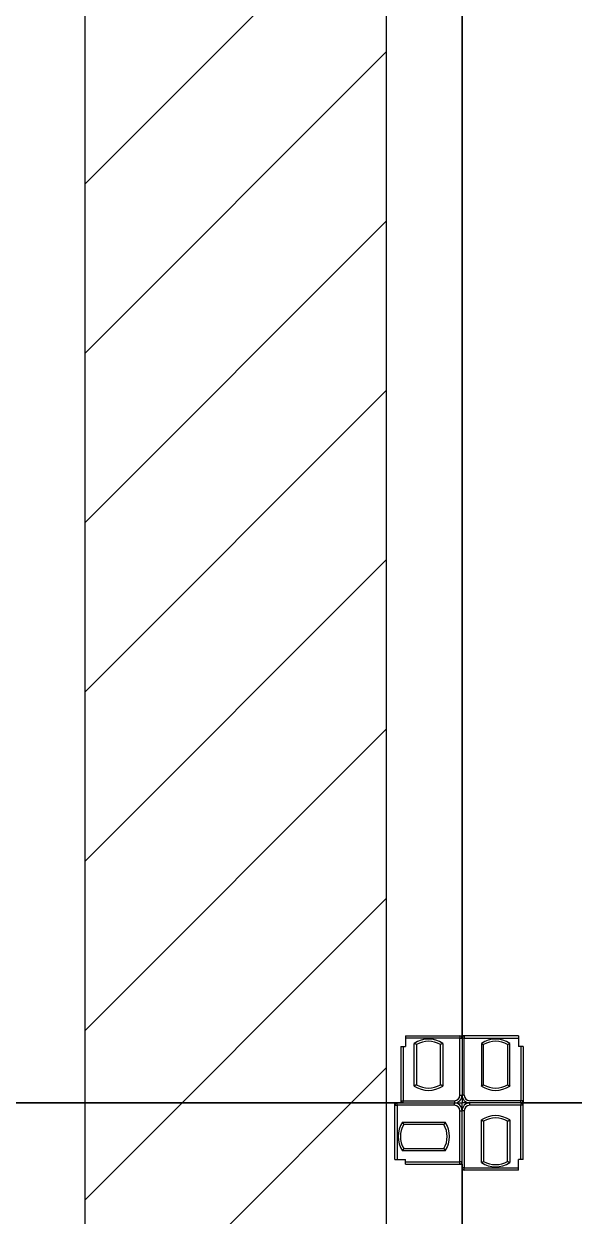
# Model space of a CAD drawing. Header units: millimetres. Extents: x 2448621 to 2484291, y -423869 to -398639.
# Drawn here: x 2479604.2 to 2479648, y -401234.4 to -401139.5 of the extents above; entities that cross this region are included whole.
import ezdxf

# ---------------------------------------------------------------- set-up
doc = ezdxf.new("R2010")
doc.units = ezdxf.units.MM
doc.header["$LTSCALE"] = 30
doc.layers.add('DIM-SCALE', color=7, linetype='Continuous')
doc.styles.add('Arial', font='arial.ttf')
doc.dimstyles.new('일반도면_0050', dxfattribs={"dimtxt": 200, "dimasz": 200, "dimexe": 50, "dimexo": 250, "dimgap": 75, "dimtad": 1, "dimdec": 0, "dimzin": 0, "dimdsep": 46, "dimtxsty": 'Arial', "dimcen": -250, "dimclrd": 7, "dimclre": 7, "dimclrt": 2, "dimadec": 0, "dimazin": 0, "dimtfac": 1, "dimtdec": 0, "dimtix": 1, "dimtmove": 2, "dimatfit": 3, "dimfxl": 1, "dimtolj": 1, "dimtzin": 0, "dimarcsym": 0})

# ---------------------------------------------------------------- blocks, each defined once
blk = doc.blocks.new('KEY PLAN_NEW')
h = blk.add_hatch()
h.set_pattern_fill('ANSI31', color=253, scale=2)
h.set_pattern_definition([(45, (-1396.921, -1800.0236), (-4.490128, 4.490128), [])])
edge = h.paths.add_edge_path()
edge.add_line((-2006.862, -1075.944), (-2006.862, -1091.944))
edge.add_line((-2006.862, -1091.944), (-2067.862, -1091.944))
edge.add_line((-2067.862, -1091.944), (-2067.862, -1375.944))
edge.add_line((-2067.862, -1375.944), (-2006.862, -1375.944))
edge.add_line((-2006.862, -1375.944), (-2006.862, -1391.944))
edge.add_line((-2006.862, -1391.944), (-2007.862, -1391.944))
edge.add_line((-2007.862, -1391.944), (-2007.862, -1488.944))
edge.add_line((-2007.862, -1488.944), (-2008.306, -1488.944))
edge.add_arc((-2028.716, -1493.497), 20.912, 12.57767, 76.57873)
edge.add_line((-2023.862, -1473.157), (-2023.862, -1391.944))
edge.add_line((-2023.862, -1391.944), (-2247.862, -1391.944))
edge.add_line((-2247.862, -1391.944), (-2247.862, -1488.944))
edge.add_line((-2247.862, -1488.944), (-2263.862, -1488.944))
edge.add_line((-2263.862, -1488.944), (-2263.862, -1452.184))
edge.add_line((-2263.862, -1452.184), (-2549.862, -1452.184))
edge.add_line((-2549.862, -1452.184), (-2549.862, -1488.944))
edge.add_line((-2549.862, -1488.944), (-2565.862, -1488.944))
edge.add_line((-2565.862, -1488.944), (-2565.862, -1427.944))
edge.add_line((-2565.862, -1427.944), (-2720.862, -1427.944))
edge.add_line((-2720.862, -1427.944), (-2720.862, -1411.944))
edge.add_line((-2720.862, -1411.944), (-2623.862, -1411.944))
edge.add_line((-2623.862, -1411.944), (-2623.862, -1075.944))
edge.add_line((-2623.862, -1075.944), (-2563.862, -1075.944))
edge.add_line((-2563.862, -1075.944), (-2563.862, -1071.944))
edge.add_line((-2563.862, -1071.944), (-2547.862, -1071.944))
edge.add_line((-2547.862, -1071.944), (-2547.862, -1091.944))
edge.add_line((-2547.862, -1091.944), (-2607.862, -1091.944))
edge.add_line((-2607.862, -1091.944), (-2607.862, -1411.944))
edge.add_line((-2607.862, -1411.944), (-2549.862, -1411.944))
edge.add_line((-2549.862, -1411.944), (-2549.862, -1436.184))
edge.add_line((-2549.862, -1436.184), (-2263.862, -1436.184))
edge.add_line((-2263.862, -1436.184), (-2263.862, -1375.944))
edge.add_line((-2263.862, -1375.944), (-2083.862, -1375.944))
edge.add_line((-2083.862, -1375.944), (-2083.862, -1075.944))
edge.add_line((-2083.862, -1075.944), (-2006.862, -1075.944))
at = {"color": 253}
for p, q in [((-2623.862, -1411.944, 46), (-2623.862, -1075.944, 46)), ((-2603.862, -1075.504, 46), (-2603.862, -1368.384, 46)), ((-2603.862, -1368.384, 46), (-2603.862, -1075.504, 46)), ((-2607.862, -1411.944, 46), (-2607.862, -1091.944, 46)), ((-2606.862, -1368.384, 46), (-2606.862, -1368.944, 46)), ((-2603.862, -1368.384, 46), (-2603.862, -1371.944, 46)), ((-2603.862, -1368.384, 46), (-2603.862, -1371.944, 46)), ((-2600.862, -1368.384, 46), (-2600.862, -1368.944, 46)), ((-2607.102, -1368.944, 46), (-2606.862, -1368.944, 46)), ((-2600.622, -1368.944, 46), (-2600.862, -1368.944, 46)), ((-2720.302, -1371.944, 46), (-2607.422, -1371.944, 46)), ((-2607.102, -1371.944, 46), (-2660.622, -1371.944, 46)), ((-2607.422, -1371.944, 46), (-2603.862, -1371.944, 46)), ((-2607.102, -1371.944, 46), (-2603.862, -1371.944, 46)), ((-2603.862, -1375.184, 46), (-2603.862, -1371.944, 46)), ((-2603.862, -1375.504, 46), (-2603.862, -1371.944, 46)), ((-2600.622, -1371.944, 46), (-2603.862, -1371.944, 46)), ((-2600.622, -1371.944, 46), (-2603.862, -1371.944, 46)), ((-2600.622, -1371.944, 46), (-2547.102, -1371.944, 46)), ((-2547.102, -1371.944, 46), (-2600.622, -1371.944, 46)), ((-2607.422, -1374.944, 46), (-2606.862, -1374.944, 46)), ((-2606.862, -1375.184, 46), (-2606.862, -1374.944, 46)), ((-2603.862, -1375.184, 46), (-2603.862, -1428.704, 46)), ((-2600.622, -1374.944, 46), (-2600.862, -1374.944, 46)), ((-2600.862, -1375.504, 46), (-2600.862, -1374.944, 46)), ((-2603.862, -1488.384, 46), (-2603.862, -1375.504, 46))]:
    blk.add_line(p, q, dxfattribs=at)
at = {"color": 253, "linetype": 'Continuous'}
for p, q in [((-2606.862, -1368.384, 46), (-2603.862, -1368.384, 46)), ((-2603.982, -1368.504, 46), (-2606.862, -1368.504, 46)), ((-2606.397, -1371.045, 46), (-2606.397, -1368.782, 46)), ((-2606.277, -1368.849, 46), (-2606.277, -1370.979, 46)), ((-2605.007, -1370.979, 46), (-2605.007, -1368.849, 46)), ((-2604.887, -1368.782, 46), (-2604.887, -1371.045, 46)), ((-2603.982, -1368.384, 46), (-2603.982, -1368.504, 46)), ((-2603.982, -1368.504, 46), (-2603.862, -1368.504, 46)), ((-2603.982, -1371.534, 46), (-2603.982, -1368.504, 46)), ((-2600.862, -1368.384, 46), (-2603.862, -1368.384, 46)), ((-2603.742, -1368.504, 46), (-2603.862, -1368.504, 46)), ((-2603.742, -1368.384, 46), (-2603.742, -1368.504, 46)), ((-2603.742, -1368.504, 46), (-2600.862, -1368.504, 46)), ((-2603.742, -1371.534, 46), (-2603.742, -1368.504, 46)), ((-2602.837, -1368.782, 46), (-2602.837, -1371.045, 46)), ((-2602.717, -1370.979, 46), (-2602.717, -1368.849, 46)), ((-2601.447, -1368.849, 46), (-2601.447, -1370.979, 46)), ((-2601.327, -1371.045, 46), (-2601.327, -1368.782, 46)), ((-2607.102, -1368.944, 46), (-2607.102, -1371.944, 46)), ((-2606.982, -1368.944, 46), (-2606.982, -1371.824, 46)), ((-2600.742, -1368.944, 46), (-2600.742, -1371.824, 46)), ((-2600.622, -1368.944, 46), (-2600.622, -1371.944, 46)), ((-2607.422, -1374.944, 46), (-2607.422, -1371.944, 46)), ((-2607.302, -1372.064, 46), (-2607.302, -1371.944, 46)), ((-2607.102, -1371.824, 46), (-2606.982, -1371.824, 46)), ((-2606.982, -1371.944, 46), (-2606.982, -1371.824, 46)), ((-2606.982, -1371.824, 46), (-2604.272, -1371.824, 46)), ((-2604.272, -1371.824, 46), (-2604.272, -1371.944, 46)), ((-2604.272, -1372.064, 46), (-2604.272, -1371.944, 46)), ((-2603.982, -1371.534, 46), (-2603.862, -1371.534, 46)), ((-2603.982, -1371.824, 46), (-2603.982, -1371.823, 46)), ((-2603.982, -1371.824, 46), (-2603.982, -1371.824, 46)), ((-2603.742, -1371.534, 46), (-2603.862, -1371.534, 46)), ((-2600.742, -1371.824, 46), (-2603.452, -1371.824, 46)), ((-2603.452, -1372.064, 46), (-2603.452, -1371.944, 46)), ((-2600.742, -1371.944, 46), (-2600.742, -1371.824, 46)), ((-2600.622, -1371.824, 46), (-2600.742, -1371.824, 46)), ((-2600.742, -1371.944, 46), (-2600.742, -1372.064, 46)), ((-2600.622, -1374.944, 46), (-2600.622, -1371.944, 46)), ((-2607.422, -1372.064, 46), (-2607.302, -1372.064, 46)), ((-2607.302, -1372.064, 46), (-2607.302, -1374.944, 46)), ((-2604.272, -1372.064, 46), (-2607.302, -1372.064, 46)), ((-2603.982, -1372.064, 46), (-2603.982, -1372.064, 46)), ((-2603.982, -1372.064, 46), (-2603.982, -1372.064, 46)), ((-2603.982, -1372.354, 46), (-2603.862, -1372.354, 46)), ((-2603.982, -1375.064, 46), (-2603.982, -1372.354, 46)), ((-2603.742, -1372.354, 46), (-2603.862, -1372.354, 46)), ((-2603.742, -1372.064, 46), (-2603.742, -1372.064, 46)), ((-2603.742, -1372.064, 46), (-2603.742, -1372.064, 46)), ((-2603.742, -1372.354, 46), (-2603.742, -1375.384, 46)), ((-2600.742, -1372.064, 46), (-2603.452, -1372.064, 46)), ((-2600.622, -1372.064, 46), (-2600.742, -1372.064, 46)), ((-2600.742, -1374.944, 46), (-2600.742, -1372.064, 46)), ((-2607.023, -1372.969, 46), (-2604.761, -1372.969, 46)), ((-2604.827, -1373.089, 46), (-2606.957, -1373.089, 46)), ((-2602.837, -1375.105, 46), (-2602.837, -1372.842, 46)), ((-2602.717, -1372.909, 46), (-2602.717, -1375.039, 46)), ((-2601.447, -1375.039, 46), (-2601.447, -1372.909, 46)), ((-2601.327, -1372.842, 46), (-2601.327, -1375.105, 46)), ((-2604.761, -1374.479, 46), (-2607.023, -1374.479, 46)), ((-2606.957, -1374.359, 46), (-2604.827, -1374.359, 46)), ((-2606.862, -1375.064, 46), (-2603.982, -1375.064, 46)), ((-2606.862, -1375.184, 46), (-2603.862, -1375.184, 46)), ((-2603.862, -1375.064, 46), (-2603.982, -1375.064, 46)), ((-2603.982, -1375.184, 46), (-2603.982, -1375.064, 46)), ((-2603.742, -1375.384, 46), (-2603.862, -1375.384, 46)), ((-2600.862, -1375.504, 46), (-2603.862, -1375.504, 46)), ((-2603.742, -1375.504, 46), (-2603.742, -1375.384, 46)), ((-2603.742, -1375.384, 46), (-2600.862, -1375.384, 46))]:
    blk.add_line(p, q, dxfattribs=at)
for centre, radius, start, end in [((-2605.642, -1369.914, 46), 1.36, 56.27916, 123.72084), ((-2605.642, -1369.914, 46), 1.24, 59.1964, 120.8036), ((-2603.982, -1368.504, 46), 0.12, 0, 90), ((-2603.742, -1368.504, 46), 0.12, 90, 180), ((-2602.082, -1369.914, 46), 1.36, 56.27916, 123.72084), ((-2602.082, -1369.914, 46), 1.24, 59.1964, 120.8036), ((-2605.642, -1369.914, 46), 1.36, 236.27916, 303.72084), ((-2605.642, -1369.914, 46), 1.24, 239.1964, 300.8036), ((-2602.082, -1369.914, 46), 1.36, 236.27916, 303.72084), ((-2602.082, -1369.914, 46), 1.24, 239.1964, 300.8036), ((-2607.302, -1372.064, 46), 0.12, 90, 180), ((-2606.982, -1371.824, 46), 0.12, 180, 270), ((-2604.272, -1371.534, 46), 0.41, 270, 0), ((-2604.272, -1371.534, 46), 0.29, 270, 0), ((-2604.272, -1372.354, 46), 0.41, 0, 90), ((-2603.452, -1371.534, 46), 0.41, 180, 270), ((-2603.452, -1372.354, 46), 0.41, 90, 180), ((-2603.452, -1371.534, 46), 0.29, 180, 270), ((-2600.742, -1371.824, 46), 0.12, 270, 0), ((-2600.742, -1372.064, 46), 0.12, 0, 90), ((-2604.272, -1372.354, 46), 0.29, 0, 90), ((-2603.452, -1372.354, 46), 0.29, 90, 180), ((-2602.082, -1373.974, 46), 1.36, 56.27916, 123.72084), ((-2605.892, -1373.724, 46), 1.36, 146.27916, 213.72084), ((-2605.892, -1373.724, 46), 1.24, 149.1964, 210.8036), ((-2605.892, -1373.724, 46), 1.24, 329.1964, 30.8036), ((-2605.892, -1373.724, 46), 1.36, 326.27916, 33.72084), ((-2602.082, -1373.974, 46), 1.24, 59.1964, 120.8036), ((-2603.982, -1375.064, 46), 0.12, 270, 0), ((-2602.082, -1373.974, 46), 1.36, 236.27916, 303.72084), ((-2602.082, -1373.974, 46), 1.24, 239.1964, 300.8036), ((-2603.742, -1375.384, 46), 0.12, 180, 270)]:
    blk.add_arc(centre, radius, start, end, dxfattribs=at)
for points, knots in [([(-2606.277, -1368.849, 46), (-2606.277, -1368.848, 46), (-2606.278, -1368.848, 46), (-2606.279, -1368.848, 46), (-2606.28, -1368.847, 46), (-2606.28, -1368.847, 46), (-2606.281, -1368.846, 46), (-2606.281, -1368.846, 46), (-2606.282, -1368.846, 46), (-2606.282, -1368.845, 46), (-2606.284, -1368.844, 46), (-2606.285, -1368.844, 46), (-2606.289, -1368.842, 46), (-2606.291, -1368.841, 46), (-2606.294, -1368.839, 46), (-2606.295, -1368.838, 46), (-2606.296, -1368.838, 46), (-2606.297, -1368.837, 46), (-2606.298, -1368.837, 46), (-2606.299, -1368.836, 46), (-2606.301, -1368.835, 46), (-2606.304, -1368.833, 46), (-2606.309, -1368.83, 46), (-2606.312, -1368.829, 46), (-2606.316, -1368.826, 46), (-2606.318, -1368.826, 46), (-2606.32, -1368.824, 46), (-2606.32, -1368.824, 46), (-2606.322, -1368.823, 46), (-2606.323, -1368.823, 46), (-2606.327, -1368.821, 46), (-2606.33, -1368.819, 46), (-2606.336, -1368.815, 46), (-2606.339, -1368.813, 46), (-2606.346, -1368.81, 46), (-2606.35, -1368.808, 46), (-2606.354, -1368.806, 46), (-2606.355, -1368.805, 46), (-2606.357, -1368.804, 46), (-2606.358, -1368.804, 46), (-2606.36, -1368.802, 46), (-2606.362, -1368.801, 46), (-2606.367, -1368.798, 46), (-2606.371, -1368.796, 46), (-2606.378, -1368.792, 46), (-2606.382, -1368.79, 46), (-2606.387, -1368.787, 46), (-2606.389, -1368.786, 46), (-2606.392, -1368.785, 46), (-2606.394, -1368.784, 46), (-2606.395, -1368.783, 46), (-2606.396, -1368.783, 46), (-2606.396, -1368.783, 46), (-2606.397, -1368.782, 46)], [0, 0, 0, 0, 0.06206, 0.12459, 0.12459, 0.155854, 0.155854, 0.171487, 0.171487, 0.187119, 0.187119, 0.249648, 0.249648, 0.312178, 0.312178, 0.343442, 0.343442, 0.359075, 0.359075, 0.374707, 0.374707, 0.437236, 0.437236, 0.499766, 0.499766, 0.53103, 0.53103, 0.546663, 0.546663, 0.562295, 0.562295, 0.624824, 0.624824, 0.687353, 0.687353, 0.749883, 0.749883, 0.765515, 0.765515, 0.781147, 0.781147, 0.812412, 0.812412, 0.874941, 0.874941, 0.937471, 0.937471, 0.968735, 0.968735, 0.984368, 0.992184, 0.992184, 1, 1, 1, 1]), ([(-2604.887, -1368.782, 46), (-2604.887, -1368.783, 46), (-2604.888, -1368.783, 46), (-2604.889, -1368.783, 46), (-2604.89, -1368.784, 46), (-2604.891, -1368.785, 46), (-2604.894, -1368.786, 46), (-2604.896, -1368.787, 46), (-2604.902, -1368.79, 46), (-2604.905, -1368.792, 46), (-2604.913, -1368.796, 46), (-2604.916, -1368.798, 46), (-2604.922, -1368.801, 46), (-2604.923, -1368.802, 46), (-2604.926, -1368.804, 46), (-2604.927, -1368.804, 46), (-2604.929, -1368.805, 46), (-2604.93, -1368.806, 46), (-2604.934, -1368.808, 46), (-2604.937, -1368.81, 46), (-2604.944, -1368.813, 46), (-2604.947, -1368.815, 46), (-2604.954, -1368.819, 46), (-2604.957, -1368.821, 46), (-2604.961, -1368.823, 46), (-2604.962, -1368.823, 46), (-2604.963, -1368.824, 46), (-2604.964, -1368.824, 46), (-2604.966, -1368.826, 46), (-2604.967, -1368.826, 46), (-2604.972, -1368.829, 46), (-2604.974, -1368.83, 46), (-2604.98, -1368.833, 46), (-2604.982, -1368.835, 46), (-2604.985, -1368.836, 46), (-2604.986, -1368.837, 46), (-2604.987, -1368.837, 46), (-2604.987, -1368.838, 46), (-2604.989, -1368.838, 46), (-2604.99, -1368.839, 46), (-2604.993, -1368.841, 46), (-2604.995, -1368.842, 46), (-2604.998, -1368.844, 46), (-2605, -1368.844, 46), (-2605.001, -1368.845, 46), (-2605.002, -1368.846, 46), (-2605.002, -1368.846, 46), (-2605.002, -1368.846, 46), (-2605.003, -1368.847, 46), (-2605.004, -1368.847, 46), (-2605.005, -1368.848, 46), (-2605.006, -1368.848, 46), (-2605.007, -1368.848, 46), (-2605.007, -1368.849, 46)], [0, 0, 0, 0, 0.00782, 0.00782, 0.015639, 0.031279, 0.031279, 0.062557, 0.062557, 0.125114, 0.125114, 0.187671, 0.187671, 0.21895, 0.21895, 0.234589, 0.234589, 0.250228, 0.250228, 0.312785, 0.312785, 0.375342, 0.375342, 0.437899, 0.437899, 0.453538, 0.453538, 0.469178, 0.469178, 0.500456, 0.500456, 0.563013, 0.563013, 0.62557, 0.62557, 0.641209, 0.641209, 0.656849, 0.656849, 0.688127, 0.688127, 0.750684, 0.750684, 0.813241, 0.813241, 0.828881, 0.828881, 0.84452, 0.84452, 0.875798, 0.875798, 0.938355, 1, 1, 1, 1]), ([(-2602.837, -1368.782, 46), (-2602.836, -1368.783, 46), (-2602.836, -1368.783, 46), (-2602.835, -1368.783, 46), (-2602.834, -1368.784, 46), (-2602.832, -1368.785, 46), (-2602.829, -1368.786, 46), (-2602.827, -1368.787, 46), (-2602.822, -1368.79, 46), (-2602.818, -1368.792, 46), (-2602.811, -1368.796, 46), (-2602.807, -1368.798, 46), (-2602.802, -1368.801, 46), (-2602.8, -1368.802, 46), (-2602.798, -1368.804, 46), (-2602.797, -1368.804, 46), (-2602.795, -1368.805, 46), (-2602.794, -1368.806, 46), (-2602.79, -1368.808, 46), (-2602.786, -1368.81, 46), (-2602.779, -1368.813, 46), (-2602.776, -1368.815, 46), (-2602.77, -1368.819, 46), (-2602.767, -1368.821, 46), (-2602.763, -1368.823, 46), (-2602.762, -1368.823, 46), (-2602.761, -1368.824, 46), (-2602.76, -1368.824, 46), (-2602.758, -1368.826, 46), (-2602.756, -1368.826, 46), (-2602.752, -1368.829, 46), (-2602.749, -1368.83, 46), (-2602.744, -1368.833, 46), (-2602.741, -1368.835, 46), (-2602.739, -1368.836, 46), (-2602.738, -1368.837, 46), (-2602.737, -1368.837, 46), (-2602.736, -1368.838, 46), (-2602.735, -1368.838, 46), (-2602.734, -1368.839, 46), (-2602.731, -1368.841, 46), (-2602.729, -1368.842, 46), (-2602.725, -1368.844, 46), (-2602.724, -1368.844, 46), (-2602.722, -1368.845, 46), (-2602.722, -1368.846, 46), (-2602.721, -1368.846, 46), (-2602.721, -1368.846, 46), (-2602.72, -1368.847, 46), (-2602.72, -1368.847, 46), (-2602.719, -1368.848, 46), (-2602.718, -1368.848, 46), (-2602.717, -1368.848, 46), (-2602.717, -1368.849, 46)], [0, 0, 0, 0, 0.00782, 0.00782, 0.015639, 0.031279, 0.031279, 0.062557, 0.062557, 0.125114, 0.125114, 0.187671, 0.187671, 0.21895, 0.21895, 0.234589, 0.234589, 0.250228, 0.250228, 0.312785, 0.312785, 0.375342, 0.375342, 0.437899, 0.437899, 0.453538, 0.453538, 0.469178, 0.469178, 0.500456, 0.500456, 0.563013, 0.563013, 0.62557, 0.62557, 0.641209, 0.641209, 0.656849, 0.656849, 0.688127, 0.688127, 0.750684, 0.750684, 0.813241, 0.813241, 0.828881, 0.828881, 0.84452, 0.84452, 0.875798, 0.875798, 0.938355, 1, 1, 1, 1]), ([(-2601.447, -1368.849, 46), (-2601.447, -1368.848, 46), (-2601.446, -1368.848, 46), (-2601.445, -1368.848, 46), (-2601.444, -1368.847, 46), (-2601.443, -1368.847, 46), (-2601.442, -1368.846, 46), (-2601.442, -1368.846, 46), (-2601.442, -1368.846, 46), (-2601.441, -1368.845, 46), (-2601.44, -1368.844, 46), (-2601.438, -1368.844, 46), (-2601.435, -1368.842, 46), (-2601.433, -1368.841, 46), (-2601.43, -1368.839, 46), (-2601.429, -1368.838, 46), (-2601.427, -1368.838, 46), (-2601.427, -1368.837, 46), (-2601.426, -1368.837, 46), (-2601.425, -1368.836, 46), (-2601.422, -1368.835, 46), (-2601.42, -1368.833, 46), (-2601.414, -1368.83, 46), (-2601.412, -1368.829, 46), (-2601.407, -1368.826, 46), (-2601.406, -1368.826, 46), (-2601.404, -1368.824, 46), (-2601.403, -1368.824, 46), (-2601.402, -1368.823, 46), (-2601.401, -1368.823, 46), (-2601.397, -1368.821, 46), (-2601.394, -1368.819, 46), (-2601.387, -1368.815, 46), (-2601.384, -1368.813, 46), (-2601.377, -1368.81, 46), (-2601.374, -1368.808, 46), (-2601.37, -1368.806, 46), (-2601.369, -1368.805, 46), (-2601.367, -1368.804, 46), (-2601.366, -1368.804, 46), (-2601.363, -1368.802, 46), (-2601.362, -1368.801, 46), (-2601.356, -1368.798, 46), (-2601.353, -1368.796, 46), (-2601.345, -1368.792, 46), (-2601.342, -1368.79, 46), (-2601.336, -1368.787, 46), (-2601.334, -1368.786, 46), (-2601.331, -1368.785, 46), (-2601.33, -1368.784, 46), (-2601.329, -1368.783, 46), (-2601.328, -1368.783, 46), (-2601.327, -1368.783, 46), (-2601.327, -1368.782, 46)], [0, 0, 0, 0, 0.06206, 0.12459, 0.12459, 0.155854, 0.155854, 0.171487, 0.171487, 0.187119, 0.187119, 0.249648, 0.249648, 0.312178, 0.312178, 0.343442, 0.343442, 0.359075, 0.359075, 0.374707, 0.374707, 0.437236, 0.437236, 0.499766, 0.499766, 0.53103, 0.53103, 0.546663, 0.546663, 0.562295, 0.562295, 0.624824, 0.624824, 0.687353, 0.687353, 0.749883, 0.749883, 0.765515, 0.765515, 0.781147, 0.781147, 0.812412, 0.812412, 0.874941, 0.874941, 0.937471, 0.937471, 0.968735, 0.968735, 0.984368, 0.992184, 0.992184, 1, 1, 1, 1]), ([(-2606.277, -1370.979, 46), (-2606.277, -1370.979, 46), (-2606.278, -1370.979, 46), (-2606.279, -1370.98, 46), (-2606.28, -1370.98, 46), (-2606.28, -1370.981, 46), (-2606.281, -1370.981, 46), (-2606.281, -1370.981, 46), (-2606.282, -1370.982, 46), (-2606.282, -1370.982, 46), (-2606.284, -1370.983, 46), (-2606.285, -1370.984, 46), (-2606.289, -1370.985, 46), (-2606.291, -1370.986, 46), (-2606.294, -1370.988, 46), (-2606.295, -1370.989, 46), (-2606.296, -1370.99, 46), (-2606.297, -1370.99, 46), (-2606.298, -1370.991, 46), (-2606.299, -1370.991, 46), (-2606.301, -1370.993, 46), (-2606.304, -1370.994, 46), (-2606.309, -1370.997, 46), (-2606.312, -1370.998, 46), (-2606.316, -1371.001, 46), (-2606.318, -1371.002, 46), (-2606.32, -1371.003, 46), (-2606.32, -1371.003, 46), (-2606.322, -1371.004, 46), (-2606.323, -1371.004, 46), (-2606.327, -1371.007, 46), (-2606.33, -1371.008, 46), (-2606.336, -1371.012, 46), (-2606.339, -1371.014, 46), (-2606.346, -1371.017, 46), (-2606.35, -1371.019, 46), (-2606.354, -1371.022, 46), (-2606.355, -1371.022, 46), (-2606.357, -1371.023, 46), (-2606.358, -1371.024, 46), (-2606.36, -1371.025, 46), (-2606.362, -1371.026, 46), (-2606.367, -1371.029, 46), (-2606.371, -1371.031, 46), (-2606.378, -1371.035, 46), (-2606.382, -1371.037, 46), (-2606.387, -1371.04, 46), (-2606.389, -1371.041, 46), (-2606.392, -1371.042, 46), (-2606.394, -1371.043, 46), (-2606.395, -1371.044, 46), (-2606.396, -1371.044, 46), (-2606.396, -1371.045, 46), (-2606.397, -1371.045, 46)], [0, 0, 0, 0, 0.06206, 0.12459, 0.12459, 0.155854, 0.155854, 0.171487, 0.171487, 0.187119, 0.187119, 0.249648, 0.249648, 0.312178, 0.312178, 0.343442, 0.343442, 0.359075, 0.359075, 0.374707, 0.374707, 0.437236, 0.437236, 0.499766, 0.499766, 0.53103, 0.53103, 0.546663, 0.546663, 0.562295, 0.562295, 0.624824, 0.624824, 0.687353, 0.687353, 0.749883, 0.749883, 0.765515, 0.765515, 0.781147, 0.781147, 0.812412, 0.812412, 0.874941, 0.874941, 0.937471, 0.937471, 0.968735, 0.968735, 0.984368, 0.992184, 0.992184, 1, 1, 1, 1]), ([(-2604.887, -1371.045, 46), (-2604.887, -1371.045, 46), (-2604.888, -1371.044, 46), (-2604.889, -1371.044, 46), (-2604.89, -1371.043, 46), (-2604.891, -1371.042, 46), (-2604.894, -1371.041, 46), (-2604.896, -1371.04, 46), (-2604.902, -1371.037, 46), (-2604.905, -1371.035, 46), (-2604.913, -1371.031, 46), (-2604.916, -1371.029, 46), (-2604.922, -1371.026, 46), (-2604.923, -1371.025, 46), (-2604.926, -1371.024, 46), (-2604.927, -1371.023, 46), (-2604.929, -1371.022, 46), (-2604.93, -1371.022, 46), (-2604.934, -1371.019, 46), (-2604.937, -1371.017, 46), (-2604.944, -1371.014, 46), (-2604.947, -1371.012, 46), (-2604.954, -1371.008, 46), (-2604.957, -1371.007, 46), (-2604.961, -1371.004, 46), (-2604.962, -1371.004, 46), (-2604.963, -1371.003, 46), (-2604.964, -1371.003, 46), (-2604.966, -1371.002, 46), (-2604.967, -1371.001, 46), (-2604.972, -1370.998, 46), (-2604.974, -1370.997, 46), (-2604.98, -1370.994, 46), (-2604.982, -1370.993, 46), (-2604.985, -1370.991, 46), (-2604.986, -1370.991, 46), (-2604.987, -1370.99, 46), (-2604.987, -1370.99, 46), (-2604.989, -1370.989, 46), (-2604.99, -1370.988, 46), (-2604.993, -1370.986, 46), (-2604.995, -1370.985, 46), (-2604.998, -1370.984, 46), (-2605, -1370.983, 46), (-2605.001, -1370.982, 46), (-2605.002, -1370.982, 46), (-2605.002, -1370.981, 46), (-2605.002, -1370.981, 46), (-2605.003, -1370.981, 46), (-2605.004, -1370.98, 46), (-2605.005, -1370.98, 46), (-2605.006, -1370.979, 46), (-2605.007, -1370.979, 46), (-2605.007, -1370.979, 46)], [0, 0, 0, 0, 0.00782, 0.00782, 0.015639, 0.031279, 0.031279, 0.062557, 0.062557, 0.125114, 0.125114, 0.187671, 0.187671, 0.21895, 0.21895, 0.234589, 0.234589, 0.250228, 0.250228, 0.312785, 0.312785, 0.375342, 0.375342, 0.437899, 0.437899, 0.453538, 0.453538, 0.469178, 0.469178, 0.500456, 0.500456, 0.563013, 0.563013, 0.62557, 0.62557, 0.641209, 0.641209, 0.656849, 0.656849, 0.688127, 0.688127, 0.750684, 0.750684, 0.813241, 0.813241, 0.828881, 0.828881, 0.84452, 0.84452, 0.875798, 0.875798, 0.938355, 1, 1, 1, 1]), ([(-2602.837, -1371.045, 46), (-2602.836, -1371.045, 46), (-2602.836, -1371.044, 46), (-2602.835, -1371.044, 46), (-2602.834, -1371.043, 46), (-2602.832, -1371.042, 46), (-2602.829, -1371.041, 46), (-2602.827, -1371.04, 46), (-2602.822, -1371.037, 46), (-2602.818, -1371.035, 46), (-2602.811, -1371.031, 46), (-2602.807, -1371.029, 46), (-2602.802, -1371.026, 46), (-2602.8, -1371.025, 46), (-2602.798, -1371.024, 46), (-2602.797, -1371.023, 46), (-2602.795, -1371.022, 46), (-2602.794, -1371.022, 46), (-2602.79, -1371.019, 46), (-2602.786, -1371.017, 46), (-2602.779, -1371.014, 46), (-2602.776, -1371.012, 46), (-2602.77, -1371.008, 46), (-2602.767, -1371.007, 46), (-2602.763, -1371.004, 46), (-2602.762, -1371.004, 46), (-2602.761, -1371.003, 46), (-2602.76, -1371.003, 46), (-2602.758, -1371.002, 46), (-2602.756, -1371.001, 46), (-2602.752, -1370.998, 46), (-2602.749, -1370.997, 46), (-2602.744, -1370.994, 46), (-2602.741, -1370.993, 46), (-2602.739, -1370.991, 46), (-2602.738, -1370.991, 46), (-2602.737, -1370.99, 46), (-2602.736, -1370.99, 46), (-2602.735, -1370.989, 46), (-2602.734, -1370.988, 46), (-2602.731, -1370.986, 46), (-2602.729, -1370.985, 46), (-2602.725, -1370.984, 46), (-2602.724, -1370.983, 46), (-2602.722, -1370.982, 46), (-2602.722, -1370.982, 46), (-2602.721, -1370.981, 46), (-2602.721, -1370.981, 46), (-2602.72, -1370.981, 46), (-2602.72, -1370.98, 46), (-2602.719, -1370.98, 46), (-2602.718, -1370.979, 46), (-2602.717, -1370.979, 46), (-2602.717, -1370.979, 46)], [0, 0, 0, 0, 0.00782, 0.00782, 0.015639, 0.031279, 0.031279, 0.062557, 0.062557, 0.125114, 0.125114, 0.187671, 0.187671, 0.21895, 0.21895, 0.234589, 0.234589, 0.250228, 0.250228, 0.312785, 0.312785, 0.375342, 0.375342, 0.437899, 0.437899, 0.453538, 0.453538, 0.469178, 0.469178, 0.500456, 0.500456, 0.563013, 0.563013, 0.62557, 0.62557, 0.641209, 0.641209, 0.656849, 0.656849, 0.688127, 0.688127, 0.750684, 0.750684, 0.813241, 0.813241, 0.828881, 0.828881, 0.84452, 0.84452, 0.875798, 0.875798, 0.938355, 1, 1, 1, 1]), ([(-2601.447, -1370.979, 46), (-2601.447, -1370.979, 46), (-2601.446, -1370.979, 46), (-2601.445, -1370.98, 46), (-2601.444, -1370.98, 46), (-2601.443, -1370.981, 46), (-2601.442, -1370.981, 46), (-2601.442, -1370.981, 46), (-2601.442, -1370.982, 46), (-2601.441, -1370.982, 46), (-2601.44, -1370.983, 46), (-2601.438, -1370.984, 46), (-2601.435, -1370.985, 46), (-2601.433, -1370.986, 46), (-2601.43, -1370.988, 46), (-2601.429, -1370.989, 46), (-2601.427, -1370.99, 46), (-2601.427, -1370.99, 46), (-2601.426, -1370.991, 46), (-2601.425, -1370.991, 46), (-2601.422, -1370.993, 46), (-2601.42, -1370.994, 46), (-2601.414, -1370.997, 46), (-2601.412, -1370.998, 46), (-2601.407, -1371.001, 46), (-2601.406, -1371.002, 46), (-2601.404, -1371.003, 46), (-2601.403, -1371.003, 46), (-2601.402, -1371.004, 46), (-2601.401, -1371.004, 46), (-2601.397, -1371.007, 46), (-2601.394, -1371.008, 46), (-2601.387, -1371.012, 46), (-2601.384, -1371.014, 46), (-2601.377, -1371.017, 46), (-2601.374, -1371.019, 46), (-2601.37, -1371.022, 46), (-2601.369, -1371.022, 46), (-2601.367, -1371.023, 46), (-2601.366, -1371.024, 46), (-2601.363, -1371.025, 46), (-2601.362, -1371.026, 46), (-2601.356, -1371.029, 46), (-2601.353, -1371.031, 46), (-2601.345, -1371.035, 46), (-2601.342, -1371.037, 46), (-2601.336, -1371.04, 46), (-2601.334, -1371.041, 46), (-2601.331, -1371.042, 46), (-2601.33, -1371.043, 46), (-2601.329, -1371.044, 46), (-2601.328, -1371.044, 46), (-2601.327, -1371.045, 46), (-2601.327, -1371.045, 46)], [0, 0, 0, 0, 0.06206, 0.12459, 0.12459, 0.155854, 0.155854, 0.171487, 0.171487, 0.187119, 0.187119, 0.249648, 0.249648, 0.312178, 0.312178, 0.343442, 0.343442, 0.359075, 0.359075, 0.374707, 0.374707, 0.437236, 0.437236, 0.499766, 0.499766, 0.53103, 0.53103, 0.546663, 0.546663, 0.562295, 0.562295, 0.624824, 0.624824, 0.687353, 0.687353, 0.749883, 0.749883, 0.765515, 0.765515, 0.781147, 0.781147, 0.812412, 0.812412, 0.874941, 0.874941, 0.937471, 0.937471, 0.968735, 0.968735, 0.984368, 0.992184, 0.992184, 1, 1, 1, 1]), ([(-2607.023, -1372.969, 46), (-2607.023, -1372.969, 46), (-2607.022, -1372.97, 46), (-2607.022, -1372.97, 46), (-2607.021, -1372.972, 46), (-2607.02, -1372.973, 46), (-2607.019, -1372.976, 46), (-2607.018, -1372.978, 46), (-2607.015, -1372.983, 46), (-2607.013, -1372.987, 46), (-2607.009, -1372.994, 46), (-2607.007, -1372.998, 46), (-2607.004, -1373.003, 46), (-2607.003, -1373.005, 46), (-2607.002, -1373.008, 46), (-2607.001, -1373.009, 46), (-2607, -1373.01, 46), (-2607, -1373.011, 46), (-2606.997, -1373.016, 46), (-2606.996, -1373.019, 46), (-2606.992, -1373.026, 46), (-2606.99, -1373.029, 46), (-2606.987, -1373.036, 46), (-2606.985, -1373.039, 46), (-2606.983, -1373.043, 46), (-2606.982, -1373.043, 46), (-2606.981, -1373.045, 46), (-2606.981, -1373.046, 46), (-2606.98, -1373.048, 46), (-2606.979, -1373.049, 46), (-2606.977, -1373.054, 46), (-2606.975, -1373.056, 46), (-2606.972, -1373.061, 46), (-2606.971, -1373.064, 46), (-2606.969, -1373.067, 46), (-2606.969, -1373.067, 46), (-2606.968, -1373.069, 46), (-2606.968, -1373.069, 46), (-2606.967, -1373.071, 46), (-2606.966, -1373.072, 46), (-2606.965, -1373.075, 46), (-2606.964, -1373.077, 46), (-2606.962, -1373.08, 46), (-2606.961, -1373.081, 46), (-2606.96, -1373.083, 46), (-2606.96, -1373.083, 46), (-2606.959, -1373.084, 46), (-2606.959, -1373.084, 46), (-2606.959, -1373.085, 46), (-2606.959, -1373.086, 46), (-2606.958, -1373.087, 46), (-2606.957, -1373.087, 46), (-2606.957, -1373.088, 46), (-2606.957, -1373.089, 46)], [0, 0, 0, 0, 0.00782, 0.00782, 0.015639, 0.031279, 0.031279, 0.062557, 0.062557, 0.125114, 0.125114, 0.187671, 0.187671, 0.21895, 0.21895, 0.234589, 0.234589, 0.250228, 0.250228, 0.312785, 0.312785, 0.375342, 0.375342, 0.437899, 0.437899, 0.453538, 0.453538, 0.469178, 0.469178, 0.500456, 0.500456, 0.563013, 0.563013, 0.62557, 0.62557, 0.641209, 0.641209, 0.656849, 0.656849, 0.688127, 0.688127, 0.750684, 0.750684, 0.813241, 0.813241, 0.828881, 0.828881, 0.84452, 0.84452, 0.875798, 0.875798, 0.938355, 1, 1, 1, 1]), ([(-2604.761, -1372.969, 46), (-2604.761, -1372.969, 46), (-2604.761, -1372.97, 46), (-2604.762, -1372.97, 46), (-2604.762, -1372.972, 46), (-2604.763, -1372.973, 46), (-2604.765, -1372.976, 46), (-2604.766, -1372.978, 46), (-2604.769, -1372.983, 46), (-2604.771, -1372.987, 46), (-2604.774, -1372.994, 46), (-2604.776, -1372.998, 46), (-2604.779, -1373.003, 46), (-2604.78, -1373.005, 46), (-2604.782, -1373.008, 46), (-2604.782, -1373.009, 46), (-2604.783, -1373.01, 46), (-2604.784, -1373.011, 46), (-2604.786, -1373.016, 46), (-2604.788, -1373.019, 46), (-2604.792, -1373.026, 46), (-2604.793, -1373.029, 46), (-2604.797, -1373.036, 46), (-2604.799, -1373.039, 46), (-2604.801, -1373.043, 46), (-2604.801, -1373.043, 46), (-2604.802, -1373.045, 46), (-2604.803, -1373.046, 46), (-2604.804, -1373.048, 46), (-2604.805, -1373.049, 46), (-2604.807, -1373.054, 46), (-2604.809, -1373.056, 46), (-2604.811, -1373.061, 46), (-2604.813, -1373.064, 46), (-2604.814, -1373.067, 46), (-2604.815, -1373.067, 46), (-2604.815, -1373.069, 46), (-2604.816, -1373.069, 46), (-2604.817, -1373.071, 46), (-2604.817, -1373.072, 46), (-2604.819, -1373.075, 46), (-2604.82, -1373.077, 46), (-2604.822, -1373.08, 46), (-2604.823, -1373.081, 46), (-2604.824, -1373.083, 46), (-2604.824, -1373.083, 46), (-2604.824, -1373.084, 46), (-2604.824, -1373.084, 46), (-2604.825, -1373.085, 46), (-2604.825, -1373.086, 46), (-2604.826, -1373.087, 46), (-2604.826, -1373.087, 46), (-2604.827, -1373.088, 46), (-2604.827, -1373.089, 46)], [0, 0, 0, 0, 0.00782, 0.00782, 0.015639, 0.031279, 0.031279, 0.062557, 0.062557, 0.125114, 0.125114, 0.187671, 0.187671, 0.21895, 0.21895, 0.234589, 0.234589, 0.250228, 0.250228, 0.312785, 0.312785, 0.375342, 0.375342, 0.437899, 0.437899, 0.453538, 0.453538, 0.469178, 0.469178, 0.500456, 0.500456, 0.563013, 0.563013, 0.62557, 0.62557, 0.641209, 0.641209, 0.656849, 0.656849, 0.688127, 0.688127, 0.750684, 0.750684, 0.813241, 0.813241, 0.828881, 0.828881, 0.84452, 0.84452, 0.875798, 0.875798, 0.938355, 1, 1, 1, 1]), ([(-2602.837, -1372.842, 46), (-2602.836, -1372.843, 46), (-2602.836, -1372.843, 46), (-2602.835, -1372.843, 46), (-2602.834, -1372.844, 46), (-2602.832, -1372.845, 46), (-2602.829, -1372.846, 46), (-2602.827, -1372.847, 46), (-2602.822, -1372.85, 46), (-2602.818, -1372.852, 46), (-2602.811, -1372.856, 46), (-2602.807, -1372.858, 46), (-2602.802, -1372.861, 46), (-2602.8, -1372.862, 46), (-2602.798, -1372.864, 46), (-2602.797, -1372.864, 46), (-2602.795, -1372.865, 46), (-2602.794, -1372.866, 46), (-2602.79, -1372.868, 46), (-2602.786, -1372.87, 46), (-2602.779, -1372.873, 46), (-2602.776, -1372.875, 46), (-2602.77, -1372.879, 46), (-2602.767, -1372.881, 46), (-2602.763, -1372.883, 46), (-2602.762, -1372.883, 46), (-2602.761, -1372.884, 46), (-2602.76, -1372.884, 46), (-2602.758, -1372.886, 46), (-2602.756, -1372.886, 46), (-2602.752, -1372.889, 46), (-2602.749, -1372.89, 46), (-2602.744, -1372.893, 46), (-2602.741, -1372.895, 46), (-2602.739, -1372.896, 46), (-2602.738, -1372.897, 46), (-2602.737, -1372.897, 46), (-2602.736, -1372.898, 46), (-2602.735, -1372.898, 46), (-2602.734, -1372.899, 46), (-2602.731, -1372.901, 46), (-2602.729, -1372.902, 46), (-2602.725, -1372.904, 46), (-2602.724, -1372.904, 46), (-2602.722, -1372.905, 46), (-2602.722, -1372.906, 46), (-2602.721, -1372.906, 46), (-2602.721, -1372.906, 46), (-2602.72, -1372.907, 46), (-2602.72, -1372.907, 46), (-2602.719, -1372.908, 46), (-2602.718, -1372.908, 46), (-2602.717, -1372.908, 46), (-2602.717, -1372.909, 46)], [0, 0, 0, 0, 0.00782, 0.00782, 0.015639, 0.031279, 0.031279, 0.062557, 0.062557, 0.125114, 0.125114, 0.187671, 0.187671, 0.21895, 0.21895, 0.234589, 0.234589, 0.250228, 0.250228, 0.312785, 0.312785, 0.375342, 0.375342, 0.437899, 0.437899, 0.453538, 0.453538, 0.469178, 0.469178, 0.500456, 0.500456, 0.563013, 0.563013, 0.62557, 0.62557, 0.641209, 0.641209, 0.656849, 0.656849, 0.688127, 0.688127, 0.750684, 0.750684, 0.813241, 0.813241, 0.828881, 0.828881, 0.84452, 0.84452, 0.875798, 0.875798, 0.938355, 1, 1, 1, 1]), ([(-2601.447, -1372.909, 46), (-2601.447, -1372.908, 46), (-2601.446, -1372.908, 46), (-2601.445, -1372.908, 46), (-2601.444, -1372.907, 46), (-2601.443, -1372.907, 46), (-2601.442, -1372.906, 46), (-2601.442, -1372.906, 46), (-2601.442, -1372.906, 46), (-2601.441, -1372.905, 46), (-2601.44, -1372.904, 46), (-2601.438, -1372.904, 46), (-2601.435, -1372.902, 46), (-2601.433, -1372.901, 46), (-2601.43, -1372.899, 46), (-2601.429, -1372.898, 46), (-2601.427, -1372.898, 46), (-2601.427, -1372.897, 46), (-2601.426, -1372.897, 46), (-2601.425, -1372.896, 46), (-2601.422, -1372.895, 46), (-2601.42, -1372.893, 46), (-2601.414, -1372.89, 46), (-2601.412, -1372.889, 46), (-2601.407, -1372.886, 46), (-2601.406, -1372.886, 46), (-2601.404, -1372.884, 46), (-2601.403, -1372.884, 46), (-2601.402, -1372.883, 46), (-2601.401, -1372.883, 46), (-2601.397, -1372.881, 46), (-2601.394, -1372.879, 46), (-2601.387, -1372.875, 46), (-2601.384, -1372.873, 46), (-2601.377, -1372.87, 46), (-2601.374, -1372.868, 46), (-2601.37, -1372.866, 46), (-2601.369, -1372.865, 46), (-2601.367, -1372.864, 46), (-2601.366, -1372.864, 46), (-2601.363, -1372.862, 46), (-2601.362, -1372.861, 46), (-2601.356, -1372.858, 46), (-2601.353, -1372.856, 46), (-2601.345, -1372.852, 46), (-2601.342, -1372.85, 46), (-2601.336, -1372.847, 46), (-2601.334, -1372.846, 46), (-2601.331, -1372.845, 46), (-2601.33, -1372.844, 46), (-2601.329, -1372.843, 46), (-2601.328, -1372.843, 46), (-2601.327, -1372.843, 46), (-2601.327, -1372.842, 46)], [0, 0, 0, 0, 0.06206, 0.12459, 0.12459, 0.155854, 0.155854, 0.171487, 0.171487, 0.187119, 0.187119, 0.249648, 0.249648, 0.312178, 0.312178, 0.343442, 0.343442, 0.359075, 0.359075, 0.374707, 0.374707, 0.437236, 0.437236, 0.499766, 0.499766, 0.53103, 0.53103, 0.546663, 0.546663, 0.562295, 0.562295, 0.624824, 0.624824, 0.687353, 0.687353, 0.749883, 0.749883, 0.765515, 0.765515, 0.781147, 0.781147, 0.812412, 0.812412, 0.874941, 0.874941, 0.937471, 0.937471, 0.968735, 0.968735, 0.984368, 0.992184, 0.992184, 1, 1, 1, 1]), ([(-2606.957, -1374.359, 46), (-2606.957, -1374.359, 46), (-2606.957, -1374.36, 46), (-2606.958, -1374.36, 46), (-2606.959, -1374.362, 46), (-2606.959, -1374.362, 46), (-2606.959, -1374.363, 46), (-2606.959, -1374.363, 46), (-2606.96, -1374.364, 46), (-2606.96, -1374.364, 46), (-2606.961, -1374.366, 46), (-2606.962, -1374.367, 46), (-2606.964, -1374.371, 46), (-2606.965, -1374.372, 46), (-2606.966, -1374.375, 46), (-2606.967, -1374.376, 46), (-2606.968, -1374.378, 46), (-2606.968, -1374.379, 46), (-2606.969, -1374.38, 46), (-2606.969, -1374.38, 46), (-2606.971, -1374.383, 46), (-2606.972, -1374.386, 46), (-2606.975, -1374.391, 46), (-2606.977, -1374.394, 46), (-2606.979, -1374.398, 46), (-2606.98, -1374.399, 46), (-2606.981, -1374.402, 46), (-2606.981, -1374.402, 46), (-2606.982, -1374.404, 46), (-2606.983, -1374.405, 46), (-2606.985, -1374.408, 46), (-2606.987, -1374.412, 46), (-2606.99, -1374.418, 46), (-2606.992, -1374.421, 46), (-2606.996, -1374.428, 46), (-2606.997, -1374.431, 46), (-2607, -1374.436, 46), (-2607, -1374.437, 46), (-2607.001, -1374.439, 46), (-2607.002, -1374.439, 46), (-2607.003, -1374.442, 46), (-2607.004, -1374.444, 46), (-2607.007, -1374.449, 46), (-2607.009, -1374.453, 46), (-2607.013, -1374.46, 46), (-2607.015, -1374.464, 46), (-2607.018, -1374.469, 46), (-2607.019, -1374.471, 46), (-2607.02, -1374.474, 46), (-2607.021, -1374.475, 46), (-2607.022, -1374.477, 46), (-2607.022, -1374.478, 46), (-2607.023, -1374.478, 46), (-2607.023, -1374.479, 46)], [0, 0, 0, 0, 0.06206, 0.12459, 0.12459, 0.155854, 0.155854, 0.171487, 0.171487, 0.187119, 0.187119, 0.249648, 0.249648, 0.312178, 0.312178, 0.343442, 0.343442, 0.359075, 0.359075, 0.374707, 0.374707, 0.437236, 0.437236, 0.499766, 0.499766, 0.53103, 0.53103, 0.546663, 0.546663, 0.562295, 0.562295, 0.624824, 0.624824, 0.687353, 0.687353, 0.749883, 0.749883, 0.765515, 0.765515, 0.781147, 0.781147, 0.812412, 0.812412, 0.874941, 0.874941, 0.937471, 0.937471, 0.968735, 0.968735, 0.984368, 0.992184, 0.992184, 1, 1, 1, 1]), ([(-2604.827, -1374.359, 46), (-2604.827, -1374.359, 46), (-2604.826, -1374.36, 46), (-2604.826, -1374.36, 46), (-2604.825, -1374.362, 46), (-2604.825, -1374.362, 46), (-2604.824, -1374.363, 46), (-2604.824, -1374.363, 46), (-2604.824, -1374.364, 46), (-2604.824, -1374.364, 46), (-2604.823, -1374.366, 46), (-2604.822, -1374.367, 46), (-2604.82, -1374.371, 46), (-2604.819, -1374.372, 46), (-2604.817, -1374.375, 46), (-2604.817, -1374.376, 46), (-2604.816, -1374.378, 46), (-2604.815, -1374.379, 46), (-2604.815, -1374.38, 46), (-2604.814, -1374.38, 46), (-2604.813, -1374.383, 46), (-2604.811, -1374.386, 46), (-2604.809, -1374.391, 46), (-2604.807, -1374.394, 46), (-2604.805, -1374.398, 46), (-2604.804, -1374.399, 46), (-2604.803, -1374.402, 46), (-2604.802, -1374.402, 46), (-2604.801, -1374.404, 46), (-2604.801, -1374.405, 46), (-2604.799, -1374.408, 46), (-2604.797, -1374.412, 46), (-2604.793, -1374.418, 46), (-2604.792, -1374.421, 46), (-2604.788, -1374.428, 46), (-2604.786, -1374.431, 46), (-2604.784, -1374.436, 46), (-2604.783, -1374.437, 46), (-2604.782, -1374.439, 46), (-2604.782, -1374.439, 46), (-2604.78, -1374.442, 46), (-2604.779, -1374.444, 46), (-2604.776, -1374.449, 46), (-2604.774, -1374.453, 46), (-2604.771, -1374.46, 46), (-2604.769, -1374.464, 46), (-2604.766, -1374.469, 46), (-2604.765, -1374.471, 46), (-2604.763, -1374.474, 46), (-2604.762, -1374.475, 46), (-2604.762, -1374.477, 46), (-2604.761, -1374.478, 46), (-2604.761, -1374.478, 46), (-2604.761, -1374.479, 46)], [0, 0, 0, 0, 0.06206, 0.12459, 0.12459, 0.155854, 0.155854, 0.171487, 0.171487, 0.187119, 0.187119, 0.249648, 0.249648, 0.312178, 0.312178, 0.343442, 0.343442, 0.359075, 0.359075, 0.374707, 0.374707, 0.437236, 0.437236, 0.499766, 0.499766, 0.53103, 0.53103, 0.546663, 0.546663, 0.562295, 0.562295, 0.624824, 0.624824, 0.687353, 0.687353, 0.749883, 0.749883, 0.765515, 0.765515, 0.781147, 0.781147, 0.812412, 0.812412, 0.874941, 0.874941, 0.937471, 0.937471, 0.968735, 0.968735, 0.984368, 0.992184, 0.992184, 1, 1, 1, 1]), ([(-2602.837, -1375.105, 46), (-2602.836, -1375.105, 46), (-2602.836, -1375.104, 46), (-2602.835, -1375.104, 46), (-2602.834, -1375.103, 46), (-2602.832, -1375.102, 46), (-2602.829, -1375.101, 46), (-2602.827, -1375.1, 46), (-2602.822, -1375.097, 46), (-2602.818, -1375.095, 46), (-2602.811, -1375.091, 46), (-2602.807, -1375.089, 46), (-2602.802, -1375.086, 46), (-2602.8, -1375.085, 46), (-2602.798, -1375.084, 46), (-2602.797, -1375.083, 46), (-2602.795, -1375.082, 46), (-2602.794, -1375.082, 46), (-2602.79, -1375.079, 46), (-2602.786, -1375.077, 46), (-2602.779, -1375.074, 46), (-2602.776, -1375.072, 46), (-2602.77, -1375.068, 46), (-2602.767, -1375.067, 46), (-2602.763, -1375.064, 46), (-2602.762, -1375.064, 46), (-2602.761, -1375.063, 46), (-2602.76, -1375.063, 46), (-2602.758, -1375.062, 46), (-2602.756, -1375.061, 46), (-2602.752, -1375.058, 46), (-2602.749, -1375.057, 46), (-2602.744, -1375.054, 46), (-2602.741, -1375.053, 46), (-2602.739, -1375.051, 46), (-2602.738, -1375.051, 46), (-2602.737, -1375.05, 46), (-2602.736, -1375.05, 46), (-2602.735, -1375.049, 46), (-2602.734, -1375.048, 46), (-2602.731, -1375.046, 46), (-2602.729, -1375.045, 46), (-2602.725, -1375.044, 46), (-2602.724, -1375.043, 46), (-2602.722, -1375.042, 46), (-2602.722, -1375.042, 46), (-2602.721, -1375.041, 46), (-2602.721, -1375.041, 46), (-2602.72, -1375.041, 46), (-2602.72, -1375.04, 46), (-2602.719, -1375.04, 46), (-2602.718, -1375.039, 46), (-2602.717, -1375.039, 46), (-2602.717, -1375.039, 46)], [0, 0, 0, 0, 0.00782, 0.00782, 0.015639, 0.031279, 0.031279, 0.062557, 0.062557, 0.125114, 0.125114, 0.187671, 0.187671, 0.21895, 0.21895, 0.234589, 0.234589, 0.250228, 0.250228, 0.312785, 0.312785, 0.375342, 0.375342, 0.437899, 0.437899, 0.453538, 0.453538, 0.469178, 0.469178, 0.500456, 0.500456, 0.563013, 0.563013, 0.62557, 0.62557, 0.641209, 0.641209, 0.656849, 0.656849, 0.688127, 0.688127, 0.750684, 0.750684, 0.813241, 0.813241, 0.828881, 0.828881, 0.84452, 0.84452, 0.875798, 0.875798, 0.938355, 1, 1, 1, 1]), ([(-2601.447, -1375.039, 46), (-2601.447, -1375.039, 46), (-2601.446, -1375.039, 46), (-2601.445, -1375.04, 46), (-2601.444, -1375.04, 46), (-2601.443, -1375.041, 46), (-2601.442, -1375.041, 46), (-2601.442, -1375.041, 46), (-2601.442, -1375.042, 46), (-2601.441, -1375.042, 46), (-2601.44, -1375.043, 46), (-2601.438, -1375.044, 46), (-2601.435, -1375.045, 46), (-2601.433, -1375.046, 46), (-2601.43, -1375.048, 46), (-2601.429, -1375.049, 46), (-2601.427, -1375.05, 46), (-2601.427, -1375.05, 46), (-2601.426, -1375.051, 46), (-2601.425, -1375.051, 46), (-2601.422, -1375.053, 46), (-2601.42, -1375.054, 46), (-2601.414, -1375.057, 46), (-2601.412, -1375.058, 46), (-2601.407, -1375.061, 46), (-2601.406, -1375.062, 46), (-2601.404, -1375.063, 46), (-2601.403, -1375.063, 46), (-2601.402, -1375.064, 46), (-2601.401, -1375.064, 46), (-2601.397, -1375.067, 46), (-2601.394, -1375.068, 46), (-2601.387, -1375.072, 46), (-2601.384, -1375.074, 46), (-2601.377, -1375.077, 46), (-2601.374, -1375.079, 46), (-2601.37, -1375.082, 46), (-2601.369, -1375.082, 46), (-2601.367, -1375.083, 46), (-2601.366, -1375.084, 46), (-2601.363, -1375.085, 46), (-2601.362, -1375.086, 46), (-2601.356, -1375.089, 46), (-2601.353, -1375.091, 46), (-2601.345, -1375.095, 46), (-2601.342, -1375.097, 46), (-2601.336, -1375.1, 46), (-2601.334, -1375.101, 46), (-2601.331, -1375.102, 46), (-2601.33, -1375.103, 46), (-2601.329, -1375.104, 46), (-2601.328, -1375.104, 46), (-2601.327, -1375.105, 46), (-2601.327, -1375.105, 46)], [0, 0, 0, 0, 0.06206, 0.12459, 0.12459, 0.155854, 0.155854, 0.171487, 0.171487, 0.187119, 0.187119, 0.249648, 0.249648, 0.312178, 0.312178, 0.343442, 0.343442, 0.359075, 0.359075, 0.374707, 0.374707, 0.437236, 0.437236, 0.499766, 0.499766, 0.53103, 0.53103, 0.546663, 0.546663, 0.562295, 0.562295, 0.624824, 0.624824, 0.687353, 0.687353, 0.749883, 0.749883, 0.765515, 0.765515, 0.781147, 0.781147, 0.812412, 0.812412, 0.874941, 0.874941, 0.937471, 0.937471, 0.968735, 0.968735, 0.984368, 0.992184, 0.992184, 1, 1, 1, 1])]:
    blk.add_open_spline(points, degree=3, knots=knots, dxfattribs=at)

msp = doc.modelspace()

# ---------------------------------------------------------------- block references
at = {"xscale": 1.5, "yscale": 1.5, "zscale": 1.5}
msp.add_blockref('KEY PLAN_NEW', (2483544.876, -399167.447), dxfattribs=at)

# ---------------------------------------------------------------- leaders
at = {"layer": 'DIM-SCALE'}
msp.add_leader([(2479844.538, -401092.218, -217.614), (2479335.325, -402690.044, -217.614), (2479155.325, -402690.044, -217.614)], dimstyle='일반도면_0050', override={"dimclrd": 1}, dxfattribs=at)

doc.saveas('drawing.dxf')
